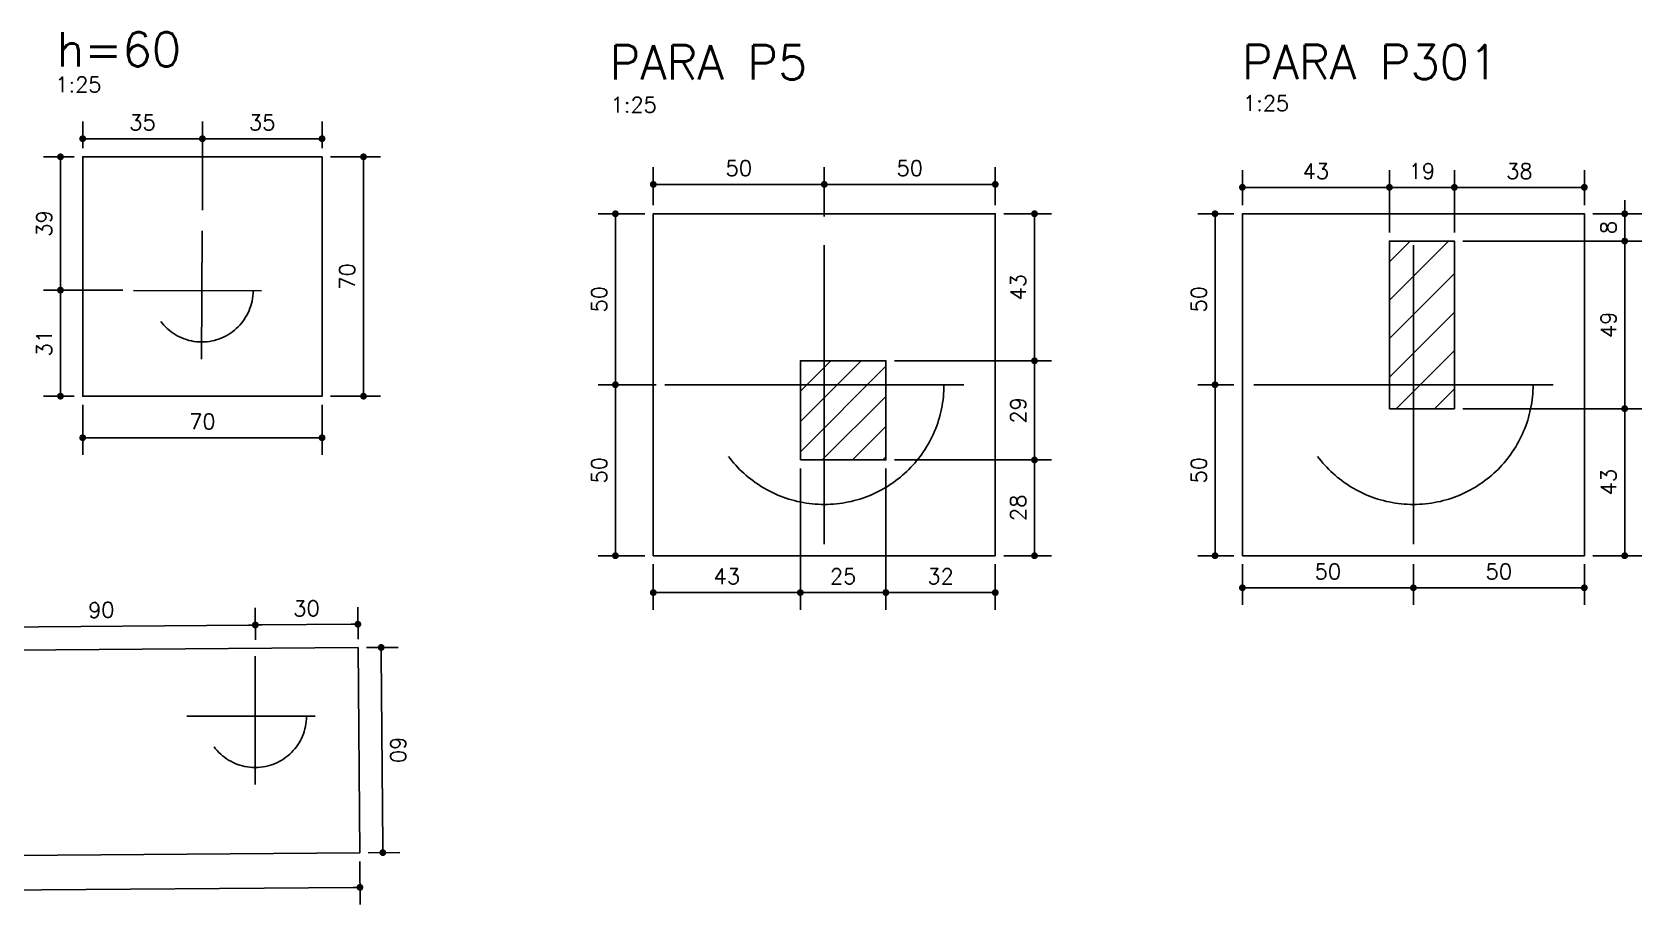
# Model space of a CAD drawing. Extents: x -15987 to 10953, y -16747 to -1189.
# Drawn here: x 8820 to 9761, y -15684 to -15170 of the extents above; entities that cross this region are included whole.
import ezdxf

# ---------------------------------------------------------------- set-up
doc = ezdxf.new("R2010")
doc.units = 0
doc.header["$LTSCALE"] = 25
doc.linetypes.add('ESTILO_TQS_0002', pattern=[0.4, 0.1, -0.3])
for name, color, linetype in [('228', 7, 'Continuous'), ('BLOCO', 3, 'Continuous'), ('COTA', 1, 'Continuous'), ('ESTACA', 1, 'ESTILO_TQS_0002'), ('H5', 1, 'Continuous'), ('P-N', 5, 'Continuous'), ('P-S', 5, 'Continuous'), ('T1', 2, 'Continuous'), ('T3', 4, 'Continuous'), ('VIGA', 3, 'Continuous')]:
    doc.layers.add(name, color=color, linetype=linetype)
doc.styles.add('COTA', font='romans.shx')
doc.styles.add('Texto1', font='romans.shx', dxfattribs={"height": 9})
doc.styles.add('Texto3', font='romans.shx', dxfattribs={"height": 20})
doc.dimstyles.new('forma', dxfattribs={"dimscale": 5, "dimtxt": 1.8, "dimasz": 0.8, "dimexe": 2, "dimexo": 1, "dimgap": 1, "dimtad": 1, "dimdec": 1, "dimzin": 9, "dimtxsty": 'COTA', "dimblk1": 'DOT', "dimblk2": 'DOT', "dimsah": 1, "dimcen": 0, "dimdle": 1, "dimclrd": 256, "dimclre": 256, "dimclrt": 2, "dimadec": 0, "dimazin": 0, "dimtfac": 1, "dimtdec": 0, "dimtmove": 0, "dimatfit": 3, "dimfxl": 1, "dimtolj": 1, "dimtzin": 0, "dimarcsym": 0})

# ---------------------------------------------------------------- blocks, each defined once
blk = doc.blocks.new('_EST70')
at = {"layer": 'ESTACA', "linetype": 'ESTILO_TQS_0002'}
for p, q in [((0, -1.333), (0, 1.333)), ((-1.333, 0), (1.333, 0))]:
    blk.add_line(p, q, dxfattribs=at)
blk.add_circle((0, 0), 1, dxfattribs=at)
blk = doc.blocks.new('_Dot')
at = {"color": 0, "linetype": 'ByBlock', "lineweight": -2}
blk.add_line((-0.5, 0), (-1, 0), dxfattribs=at)
at = {"color": 0, "linetype": 'ByBlock', "const_width": 0.5}
blk.add_lwpolyline([(-0.25, 0, 1), (0.25, 0, 1)], format="xyb", close=True, dxfattribs=at)
blk = doc.blocks.new('*D76')
at = {"layer": 'COTA', "lineweight": -2, "transparency": 16777216}
for p, q in [((9182.97, -15271.25), (9182.97, -15249.08)), ((9282.97, -15277.94), (9282.97, -15249.08)), ((9186.97, -15259.08), (9278.97, -15259.08))]:
    blk.add_line(p, q, dxfattribs=at)
at = {"layer": 'Defpoints', "color": 0, "transparency": 16777216}
for p in [(9282.97, -15259.08), (9182.97, -15276.25), (9282.97, -15282.94)]:
    blk.add_point(p, dxfattribs=at)
at = {"layer": 'COTA', "lineweight": -2, "transparency": 16777216, "xscale": 4, "yscale": 4, "zscale": 4, "rotation": 180}
blk.add_blockref('_Dot', (9182.97, -15259.08), dxfattribs=at)
at = {"layer": 'COTA', "lineweight": -2, "transparency": 16777216, "xscale": 4, "yscale": 4, "zscale": 4}
blk.add_blockref('_Dot', (9282.97, -15259.08), dxfattribs=at)
at = {"layer": 'COTA', "color": 2, "transparency": 16777216, "insert": (9232.97, -15249.58), "char_height": 9, "attachment_point": 5, "style": 'COTA'}
blk.add_mtext('\\A1;50 ', dxfattribs=at)
blk = doc.blocks.new('*D77')
at = {"layer": 'COTA', "lineweight": -2, "transparency": 16777216}
for p, q in [((9282.97, -15277.94), (9282.97, -15249.08)), ((9382.97, -15271.25), (9382.97, -15249.08)), ((9286.97, -15259.08), (9378.97, -15259.08))]:
    blk.add_line(p, q, dxfattribs=at)
at = {"layer": 'Defpoints', "color": 0, "transparency": 16777216}
for p in [(9382.97, -15259.08), (9382.97, -15276.25), (9282.97, -15282.94)]:
    blk.add_point(p, dxfattribs=at)
at = {"layer": 'COTA', "lineweight": -2, "transparency": 16777216, "xscale": 4, "yscale": 4, "zscale": 4, "rotation": 180}
blk.add_blockref('_Dot', (9282.97, -15259.08), dxfattribs=at)
at = {"layer": 'COTA', "lineweight": -2, "transparency": 16777216, "xscale": 4, "yscale": 4, "zscale": 4}
blk.add_blockref('_Dot', (9382.97, -15259.08), dxfattribs=at)
at = {"layer": 'COTA', "color": 2, "transparency": 16777216, "insert": (9332.97, -15249.58), "char_height": 9, "attachment_point": 5, "style": 'COTA'}
blk.add_mtext('\\A1;50 ', dxfattribs=at)
blk = doc.blocks.new('*D78')
at = {"layer": 'COTA', "lineweight": -2, "transparency": 16777216}
for p, q in [((9387.97, -15276.25), (9415.91, -15276.25)), ((9405.91, -15280.25), (9405.91, -15358.25)), ((9323.97, -15362.25), (9415.91, -15362.25))]:
    blk.add_line(p, q, dxfattribs=at)
at = {"layer": 'Defpoints', "color": 0, "transparency": 16777216}
for p in [(9382.97, -15276.25), (9318.97, -15362.25), (9405.91, -15362.25)]:
    blk.add_point(p, dxfattribs=at)
at = {"layer": 'COTA', "lineweight": -2, "transparency": 16777216, "xscale": 4, "yscale": 4, "zscale": 4}
for p, rotation in [((9405.91, -15276.25), 90), ((9405.91, -15362.25), 270)]:
    blk.add_blockref('_Dot', p, dxfattribs=dict(at, rotation=rotation))
at = {"layer": 'COTA', "color": 2, "transparency": 16777216, "insert": (9396.41, -15319.25), "char_height": 9, "attachment_point": 5, "rotation": 90, "style": 'COTA'}
blk.add_mtext('\\A1;43 ', dxfattribs=at)
blk = doc.blocks.new('*D79')
at = {"layer": 'COTA', "lineweight": -2, "transparency": 16777216}
for p, q in [((9323.97, -15362.25), (9415.91, -15362.25)), ((9405.91, -15366.25), (9405.91, -15416.25)), ((9323.97, -15420.25), (9415.91, -15420.25))]:
    blk.add_line(p, q, dxfattribs=at)
at = {"layer": 'Defpoints', "color": 0, "transparency": 16777216}
for p in [(9318.97, -15362.25), (9318.97, -15420.25), (9405.91, -15420.25)]:
    blk.add_point(p, dxfattribs=at)
at = {"layer": 'COTA', "lineweight": -2, "transparency": 16777216, "xscale": 4, "yscale": 4, "zscale": 4}
for p, rotation in [((9405.91, -15362.25), 90), ((9405.91, -15420.25), 270)]:
    blk.add_blockref('_Dot', p, dxfattribs=dict(at, rotation=rotation))
at = {"layer": 'COTA', "color": 2, "transparency": 16777216, "insert": (9396.41, -15391.25), "char_height": 9, "attachment_point": 5, "rotation": 90, "style": 'COTA'}
blk.add_mtext('\\A1;29 ', dxfattribs=at)
blk = doc.blocks.new('*D80')
at = {"layer": 'COTA', "lineweight": -2, "transparency": 16777216}
for p, q in [((9323.97, -15420.25), (9415.91, -15420.25)), ((9405.91, -15424.25), (9405.91, -15472.25)), ((9387.97, -15476.25), (9415.91, -15476.25))]:
    blk.add_line(p, q, dxfattribs=at)
at = {"layer": 'Defpoints', "color": 0, "transparency": 16777216}
for p in [(9318.97, -15420.25), (9382.97, -15476.25), (9405.91, -15476.25)]:
    blk.add_point(p, dxfattribs=at)
at = {"layer": 'COTA', "lineweight": -2, "transparency": 16777216, "xscale": 4, "yscale": 4, "zscale": 4}
for p, rotation in [((9405.91, -15420.25), 90), ((9405.91, -15476.25), 270)]:
    blk.add_blockref('_Dot', p, dxfattribs=dict(at, rotation=rotation))
at = {"layer": 'COTA', "color": 2, "transparency": 16777216, "insert": (9396.41, -15448.25), "char_height": 9, "attachment_point": 5, "rotation": 90, "style": 'COTA'}
blk.add_mtext('\\A1;28 ', dxfattribs=at)
blk = doc.blocks.new('*D81')
at = {"layer": 'COTA', "lineweight": -2, "transparency": 16777216}
for p, q in [((9177.97, -15276.25), (9150.81, -15276.25)), ((9160.81, -15280.25), (9160.81, -15372.25)), ((9184.66, -15376.25), (9150.81, -15376.25))]:
    blk.add_line(p, q, dxfattribs=at)
at = {"layer": 'Defpoints', "color": 0, "transparency": 16777216}
for p in [(9182.97, -15276.25), (9160.81, -15376.25), (9189.66, -15376.25)]:
    blk.add_point(p, dxfattribs=at)
at = {"layer": 'COTA', "lineweight": -2, "transparency": 16777216, "xscale": 4, "yscale": 4, "zscale": 4}
for p, rotation in [((9160.81, -15276.25), 90), ((9160.81, -15376.25), 270)]:
    blk.add_blockref('_Dot', p, dxfattribs=dict(at, rotation=rotation))
at = {"layer": 'COTA', "color": 2, "transparency": 16777216, "insert": (9151.31, -15326.25), "char_height": 9, "attachment_point": 5, "rotation": 90, "style": 'COTA'}
blk.add_mtext('\\A1;50 ', dxfattribs=at)
blk = doc.blocks.new('*D82')
at = {"layer": 'COTA', "lineweight": -2, "transparency": 16777216}
for p, q in [((9184.66, -15376.25), (9150.81, -15376.25)), ((9160.81, -15380.25), (9160.81, -15472.25)), ((9177.97, -15476.25), (9150.81, -15476.25))]:
    blk.add_line(p, q, dxfattribs=at)
at = {"layer": 'Defpoints', "color": 0, "transparency": 16777216}
for p in [(9189.66, -15376.25), (9160.81, -15476.25), (9182.97, -15476.25)]:
    blk.add_point(p, dxfattribs=at)
at = {"layer": 'COTA', "lineweight": -2, "transparency": 16777216, "xscale": 4, "yscale": 4, "zscale": 4}
for p, rotation in [((9160.81, -15376.25), 90), ((9160.81, -15476.25), 270)]:
    blk.add_blockref('_Dot', p, dxfattribs=dict(at, rotation=rotation))
at = {"layer": 'COTA', "color": 2, "transparency": 16777216, "insert": (9151.31, -15426.25), "char_height": 9, "attachment_point": 5, "rotation": 90, "style": 'COTA'}
blk.add_mtext('\\A1;50 ', dxfattribs=at)
blk = doc.blocks.new('*D83')
at = {"layer": 'COTA', "lineweight": -2, "transparency": 16777216}
for p, q in [((9318.97, -15425.25), (9318.97, -15507.81)), ((9382.97, -15481.25), (9382.97, -15507.81)), ((9378.97, -15497.81), (9322.97, -15497.81))]:
    blk.add_line(p, q, dxfattribs=at)
at = {"layer": 'Defpoints', "color": 0, "transparency": 16777216}
for p in [(9318.97, -15420.25), (9382.97, -15476.25), (9318.97, -15497.81)]:
    blk.add_point(p, dxfattribs=at)
at = {"layer": 'COTA', "lineweight": -2, "transparency": 16777216, "xscale": 4, "yscale": 4, "zscale": 4, "rotation": 180}
blk.add_blockref('_Dot', (9318.97, -15497.81), dxfattribs=at)
at = {"layer": 'COTA', "lineweight": -2, "transparency": 16777216, "xscale": 4, "yscale": 4, "zscale": 4}
blk.add_blockref('_Dot', (9382.97, -15497.81), dxfattribs=at)
at = {"layer": 'COTA', "color": 2, "transparency": 16777216, "insert": (9350.97, -15488.31), "char_height": 9, "attachment_point": 5, "style": 'COTA'}
blk.add_mtext('\\A1;32 ', dxfattribs=at)
blk = doc.blocks.new('*D84')
at = {"layer": 'COTA', "lineweight": -2, "transparency": 16777216}
for p, q in [((9268.97, -15425.25), (9268.97, -15507.81)), ((9318.97, -15425.25), (9318.97, -15507.81)), ((9314.97, -15497.81), (9272.97, -15497.81))]:
    blk.add_line(p, q, dxfattribs=at)
at = {"layer": 'Defpoints', "color": 0, "transparency": 16777216}
for p in [(9268.97, -15420.25), (9318.97, -15420.25), (9268.97, -15497.81)]:
    blk.add_point(p, dxfattribs=at)
at = {"layer": 'COTA', "lineweight": -2, "transparency": 16777216, "xscale": 4, "yscale": 4, "zscale": 4, "rotation": 180}
blk.add_blockref('_Dot', (9268.97, -15497.81), dxfattribs=at)
at = {"layer": 'COTA', "lineweight": -2, "transparency": 16777216, "xscale": 4, "yscale": 4, "zscale": 4}
blk.add_blockref('_Dot', (9318.97, -15497.81), dxfattribs=at)
at = {"layer": 'COTA', "color": 2, "transparency": 16777216, "insert": (9293.97, -15488.31), "char_height": 9, "attachment_point": 5, "style": 'COTA'}
blk.add_mtext('\\A1;25 ', dxfattribs=at)
blk = doc.blocks.new('*D85')
at = {"layer": 'COTA', "lineweight": -2, "transparency": 16777216}
for p, q in [((9268.97, -15425.25), (9268.97, -15507.81)), ((9182.97, -15481.25), (9182.97, -15507.81)), ((9264.97, -15497.81), (9186.97, -15497.81))]:
    blk.add_line(p, q, dxfattribs=at)
at = {"layer": 'Defpoints', "color": 0, "transparency": 16777216}
for p in [(9268.97, -15420.25), (9182.97, -15476.25), (9182.97, -15497.81)]:
    blk.add_point(p, dxfattribs=at)
at = {"layer": 'COTA', "lineweight": -2, "transparency": 16777216, "xscale": 4, "yscale": 4, "zscale": 4, "rotation": 180}
blk.add_blockref('_Dot', (9182.97, -15497.81), dxfattribs=at)
at = {"layer": 'COTA', "lineweight": -2, "transparency": 16777216, "xscale": 4, "yscale": 4, "zscale": 4}
blk.add_blockref('_Dot', (9268.97, -15497.81), dxfattribs=at)
at = {"layer": 'COTA', "color": 2, "transparency": 16777216, "insert": (9225.97, -15488.31), "char_height": 9, "attachment_point": 5, "style": 'COTA'}
blk.add_mtext('\\A1;43 ', dxfattribs=at)
blk = doc.blocks.new('*D534')
at = {"layer": 'COTA', "lineweight": -2, "transparency": 16777216}
for p, q in [((9522.51, -15376.25), (9501.5, -15376.25)), ((9511.5, -15472.25), (9511.5, -15380.25)), ((9522.51, -15476.25), (9501.5, -15476.25))]:
    blk.add_line(p, q, dxfattribs=at)
at = {"layer": 'Defpoints', "color": 0, "transparency": 16777216}
for p in [(9511.5, -15376.25), (9527.51, -15376.25), (9527.51, -15476.25)]:
    blk.add_point(p, dxfattribs=at)
at = {"layer": 'COTA', "lineweight": -2, "transparency": 16777216, "xscale": 4, "yscale": 4, "zscale": 4}
for p, rotation in [((9511.5, -15376.25), 90), ((9511.5, -15476.25), 270)]:
    blk.add_blockref('_Dot', p, dxfattribs=dict(at, rotation=rotation))
at = {"layer": 'COTA', "color": 2, "transparency": 16777216, "insert": (9502, -15426.25), "char_height": 9, "attachment_point": 5, "rotation": 90, "style": 'COTA'}
blk.add_mtext('\\A1;50 ', dxfattribs=at)
blk = doc.blocks.new('*D535')
at = {"layer": 'COTA', "lineweight": -2, "transparency": 16777216}
for p, q in [((9522.51, -15276.25), (9501.5, -15276.25)), ((9511.5, -15372.25), (9511.5, -15280.25)), ((9522.51, -15376.25), (9501.5, -15376.25))]:
    blk.add_line(p, q, dxfattribs=at)
at = {"layer": 'Defpoints', "color": 0, "transparency": 16777216}
for p in [(9511.5, -15276.25), (9527.51, -15276.25), (9527.51, -15376.25)]:
    blk.add_point(p, dxfattribs=at)
at = {"layer": 'COTA', "lineweight": -2, "transparency": 16777216, "xscale": 4, "yscale": 4, "zscale": 4}
for p, rotation in [((9511.5, -15276.25), 90), ((9511.5, -15376.25), 270)]:
    blk.add_blockref('_Dot', p, dxfattribs=dict(at, rotation=rotation))
at = {"layer": 'COTA', "color": 2, "transparency": 16777216, "insert": (9502, -15326.25), "char_height": 9, "attachment_point": 5, "rotation": 90, "style": 'COTA'}
blk.add_mtext('\\A1;50 ', dxfattribs=at)
blk = doc.blocks.new('*D536')
at = {"layer": 'COTA', "lineweight": -2, "transparency": 16777216}
for p, q in [((9527.51, -15481.25), (9527.51, -15505)), ((9627.51, -15481.25), (9627.51, -15505)), ((9531.51, -15495), (9623.51, -15495))]:
    blk.add_line(p, q, dxfattribs=at)
at = {"layer": 'Defpoints', "color": 0, "transparency": 16777216}
for p in [(9527.51, -15476.25), (9627.51, -15476.25), (9627.51, -15495)]:
    blk.add_point(p, dxfattribs=at)
at = {"layer": 'COTA', "lineweight": -2, "transparency": 16777216, "xscale": 4, "yscale": 4, "zscale": 4, "rotation": 180}
blk.add_blockref('_Dot', (9527.51, -15495), dxfattribs=at)
at = {"layer": 'COTA', "lineweight": -2, "transparency": 16777216, "xscale": 4, "yscale": 4, "zscale": 4}
blk.add_blockref('_Dot', (9627.51, -15495), dxfattribs=at)
at = {"layer": 'COTA', "color": 2, "transparency": 16777216, "insert": (9577.51, -15485.5), "char_height": 9, "attachment_point": 5, "style": 'COTA'}
blk.add_mtext('\\A1;50 ', dxfattribs=at)
blk = doc.blocks.new('*D537')
at = {"layer": 'COTA', "lineweight": -2, "transparency": 16777216}
for p, q in [((9627.51, -15481.25), (9627.51, -15505)), ((9727.51, -15481.25), (9727.51, -15505)), ((9631.51, -15495), (9723.51, -15495))]:
    blk.add_line(p, q, dxfattribs=at)
at = {"layer": 'Defpoints', "color": 0, "transparency": 16777216}
for p in [(9627.51, -15476.25), (9727.51, -15476.25), (9727.51, -15495)]:
    blk.add_point(p, dxfattribs=at)
at = {"layer": 'COTA', "lineweight": -2, "transparency": 16777216, "xscale": 4, "yscale": 4, "zscale": 4, "rotation": 180}
blk.add_blockref('_Dot', (9627.51, -15495), dxfattribs=at)
at = {"layer": 'COTA', "lineweight": -2, "transparency": 16777216, "xscale": 4, "yscale": 4, "zscale": 4}
blk.add_blockref('_Dot', (9727.51, -15495), dxfattribs=at)
at = {"layer": 'COTA', "color": 2, "transparency": 16777216, "insert": (9677.51, -15485.5), "char_height": 9, "attachment_point": 5, "style": 'COTA'}
blk.add_mtext('\\A1;50 ', dxfattribs=at)
blk = doc.blocks.new('*D538')
at = {"layer": 'COTA', "lineweight": -2, "transparency": 16777216}
for p, q in [((9656.51, -15390.25), (9761.11, -15390.25)), ((9751.11, -15472.25), (9751.11, -15394.25)), ((9732.51, -15476.25), (9761.11, -15476.25))]:
    blk.add_line(p, q, dxfattribs=at)
at = {"layer": 'Defpoints', "color": 0, "transparency": 16777216}
for p in [(9651.51, -15390.25), (9751.11, -15390.25), (9727.51, -15476.25)]:
    blk.add_point(p, dxfattribs=at)
at = {"layer": 'COTA', "lineweight": -2, "transparency": 16777216, "xscale": 4, "yscale": 4, "zscale": 4}
for p, rotation in [((9751.11, -15390.25), 90), ((9751.11, -15476.25), 270)]:
    blk.add_blockref('_Dot', p, dxfattribs=dict(at, rotation=rotation))
at = {"layer": 'COTA', "color": 2, "transparency": 16777216, "insert": (9741.61, -15433.25), "char_height": 9, "attachment_point": 5, "rotation": 90, "style": 'COTA'}
blk.add_mtext('\\A1;43 ', dxfattribs=at)
blk = doc.blocks.new('*D539')
at = {"layer": 'COTA', "lineweight": -2, "transparency": 16777216}
for p, q in [((9656.51, -15292.25), (9761.11, -15292.25)), ((9751.11, -15386.25), (9751.11, -15296.25)), ((9656.51, -15390.25), (9761.11, -15390.25))]:
    blk.add_line(p, q, dxfattribs=at)
at = {"layer": 'Defpoints', "color": 0, "transparency": 16777216}
for p in [(9651.51, -15292.25), (9751.11, -15292.25), (9651.51, -15390.25)]:
    blk.add_point(p, dxfattribs=at)
at = {"layer": 'COTA', "lineweight": -2, "transparency": 16777216, "xscale": 4, "yscale": 4, "zscale": 4}
for p, rotation in [((9751.11, -15292.25), 90), ((9751.11, -15390.25), 270)]:
    blk.add_blockref('_Dot', p, dxfattribs=dict(at, rotation=rotation))
at = {"layer": 'COTA', "color": 2, "transparency": 16777216, "insert": (9741.61, -15341.25), "char_height": 9, "attachment_point": 5, "rotation": 90, "style": 'COTA'}
blk.add_mtext('\\A1;49 ', dxfattribs=at)
blk = doc.blocks.new('*D540')
at = {"layer": 'COTA', "lineweight": -2, "transparency": 16777216}
for p, q in [((9751.11, -15272.25), (9751.11, -15268.25)), ((9732.51, -15276.25), (9761.11, -15276.25)), ((9751.11, -15292.25), (9751.11, -15276.25)), ((9656.51, -15292.25), (9761.11, -15292.25)), ((9751.11, -15296.25), (9751.11, -15300.25))]:
    blk.add_line(p, q, dxfattribs=at)
at = {"layer": 'Defpoints', "color": 0, "transparency": 16777216}
for p in [(9727.51, -15276.25), (9751.11, -15276.25), (9651.51, -15292.25)]:
    blk.add_point(p, dxfattribs=at)
at = {"layer": 'COTA', "lineweight": -2, "transparency": 16777216, "xscale": 4, "yscale": 4, "zscale": 4}
for p, rotation in [((9751.11, -15276.25), 270), ((9751.11, -15292.25), 90)]:
    blk.add_blockref('_Dot', p, dxfattribs=dict(at, rotation=rotation))
at = {"layer": 'COTA', "color": 2, "transparency": 16777216, "insert": (9741.61, -15284.25), "char_height": 9, "attachment_point": 5, "rotation": 90, "style": 'COTA'}
blk.add_mtext('\\A1;8 ', dxfattribs=at)
blk = doc.blocks.new('*D541')
at = {"layer": 'COTA', "lineweight": -2, "transparency": 16777216}
for p, q in [((9527.51, -15271.25), (9527.51, -15250.81)), ((9613.51, -15287.25), (9613.51, -15250.81)), ((9531.51, -15260.81), (9609.51, -15260.81))]:
    blk.add_line(p, q, dxfattribs=at)
at = {"layer": 'Defpoints', "color": 0, "transparency": 16777216}
for p in [(9613.51, -15260.81), (9527.51, -15276.25), (9613.51, -15292.25)]:
    blk.add_point(p, dxfattribs=at)
at = {"layer": 'COTA', "lineweight": -2, "transparency": 16777216, "xscale": 4, "yscale": 4, "zscale": 4, "rotation": 180}
blk.add_blockref('_Dot', (9527.51, -15260.81), dxfattribs=at)
at = {"layer": 'COTA', "lineweight": -2, "transparency": 16777216, "xscale": 4, "yscale": 4, "zscale": 4}
blk.add_blockref('_Dot', (9613.51, -15260.81), dxfattribs=at)
at = {"layer": 'COTA', "color": 2, "transparency": 16777216, "insert": (9570.51, -15251.31), "char_height": 9, "attachment_point": 5, "style": 'COTA'}
blk.add_mtext('\\A1;43 ', dxfattribs=at)
blk = doc.blocks.new('*D542')
at = {"layer": 'COTA', "lineweight": -2, "transparency": 16777216}
for p, q in [((9613.51, -15287.25), (9613.51, -15250.81)), ((9651.51, -15287.25), (9651.51, -15250.81)), ((9617.51, -15260.81), (9647.51, -15260.81))]:
    blk.add_line(p, q, dxfattribs=at)
at = {"layer": 'Defpoints', "color": 0, "transparency": 16777216}
for p in [(9651.51, -15260.81), (9613.51, -15292.25), (9651.51, -15292.25)]:
    blk.add_point(p, dxfattribs=at)
at = {"layer": 'COTA', "lineweight": -2, "transparency": 16777216, "xscale": 4, "yscale": 4, "zscale": 4, "rotation": 180}
blk.add_blockref('_Dot', (9613.51, -15260.81), dxfattribs=at)
at = {"layer": 'COTA', "lineweight": -2, "transparency": 16777216, "xscale": 4, "yscale": 4, "zscale": 4}
blk.add_blockref('_Dot', (9651.51, -15260.81), dxfattribs=at)
at = {"layer": 'COTA', "color": 2, "transparency": 16777216, "insert": (9632.51, -15251.31), "char_height": 9, "attachment_point": 5, "style": 'COTA'}
blk.add_mtext('\\A1;19 ', dxfattribs=at)
blk = doc.blocks.new('*D543')
at = {"layer": 'COTA', "lineweight": -2, "transparency": 16777216}
for p, q in [((9651.51, -15287.25), (9651.51, -15250.81)), ((9727.51, -15271.25), (9727.51, -15250.81)), ((9655.51, -15260.81), (9723.51, -15260.81))]:
    blk.add_line(p, q, dxfattribs=at)
at = {"layer": 'Defpoints', "color": 0, "transparency": 16777216}
for p in [(9727.51, -15260.81), (9727.51, -15276.25), (9651.51, -15292.25)]:
    blk.add_point(p, dxfattribs=at)
at = {"layer": 'COTA', "lineweight": -2, "transparency": 16777216, "xscale": 4, "yscale": 4, "zscale": 4, "rotation": 180}
blk.add_blockref('_Dot', (9651.51, -15260.81), dxfattribs=at)
at = {"layer": 'COTA', "lineweight": -2, "transparency": 16777216, "xscale": 4, "yscale": 4, "zscale": 4}
blk.add_blockref('_Dot', (9727.51, -15260.81), dxfattribs=at)
at = {"layer": 'COTA', "color": 2, "transparency": 16777216, "insert": (9689.51, -15251.31), "char_height": 9, "attachment_point": 5, "style": 'COTA'}
blk.add_mtext('\\A1;38 ', dxfattribs=at)
blk = doc.blocks.new('*D570')
at = {"layer": 'COTA', "lineweight": -2, "transparency": 16777216}
for p, q in [((9015.3, -15529.97), (9033.83, -15529.83)), ((9024.73, -15645.9), (9023.86, -15533.91)), ((9016.23, -15649.97), (9034.76, -15649.83))]:
    blk.add_line(p, q, dxfattribs=at)
at = {"layer": 'Defpoints', "color": 0, "transparency": 16777216}
for p in [(9010.3, -15530.01), (9023.83, -15529.91), (9011.23, -15650.01)]:
    blk.add_point(p, dxfattribs=at)
at = {"layer": 'COTA', "lineweight": -2, "transparency": 16777216, "xscale": 4, "yscale": 4, "zscale": 4}
for p, rotation in [((9023.83, -15529.91), 90.4415744823485), ((9024.76, -15649.9), 270.4415744823485)]:
    blk.add_blockref('_Dot', p, dxfattribs=dict(at, rotation=rotation))
at = {"layer": 'COTA', "color": 2, "transparency": 16777216, "insert": (9033.79, -15589.83), "char_height": 9, "attachment_point": 5, "rotation": 270.44157, "style": 'COTA'}
blk.add_mtext('\\A1;60 ', dxfattribs=at)
blk = doc.blocks.new('*D573')
at = {"layer": 'COTA', "lineweight": -2, "transparency": 16777216}
for p, q in [((8770.27, -15526.86), (8770.13, -15508.17)), ((8950.27, -15525.47), (8950.12, -15506.79)), ((8774.21, -15518.14), (8946.2, -15516.82))]:
    blk.add_line(p, q, dxfattribs=at)
at = {"layer": 'Defpoints', "color": 0, "transparency": 16777216}
for p in [(8950.2, -15516.78), (8770.31, -15531.86), (8950.31, -15530.47)]:
    blk.add_point(p, dxfattribs=at)
at = {"layer": 'COTA', "lineweight": -2, "transparency": 16777216, "xscale": 4, "yscale": 4, "zscale": 4}
for p, rotation in [((8770.21, -15518.17), 180.4415744823484), ((8950.2, -15516.78), 0.4415744823484075)]:
    blk.add_blockref('_Dot', p, dxfattribs=dict(at, rotation=rotation))
at = {"layer": 'COTA', "color": 2, "transparency": 16777216, "insert": (8860.13, -15507.98), "char_height": 9, "attachment_point": 5, "rotation": 0.44157, "style": 'COTA'}
blk.add_mtext('\\A1;90 ', dxfattribs=at)
blk = doc.blocks.new('*D574')
at = {"layer": 'COTA', "lineweight": -2, "transparency": 16777216}
for p, q in [((8950.27, -15525.47), (8950.12, -15506.79)), ((9010.27, -15525.01), (9010.12, -15506.32)), ((8954.2, -15516.75), (9006.2, -15516.35))]:
    blk.add_line(p, q, dxfattribs=at)
at = {"layer": 'Defpoints', "color": 0, "transparency": 16777216}
for p in [(9010.2, -15516.32), (8950.31, -15530.47), (9010.3, -15530.01)]:
    blk.add_point(p, dxfattribs=at)
at = {"layer": 'COTA', "lineweight": -2, "transparency": 16777216, "xscale": 4, "yscale": 4, "zscale": 4}
for p, rotation in [((9010.2, -15516.32), 0.4415744823484075), ((8950.2, -15516.78), 180.4415744823484)]:
    blk.add_blockref('_Dot', p, dxfattribs=dict(at, rotation=rotation))
at = {"layer": 'COTA', "color": 2, "transparency": 16777216, "insert": (8980.13, -15507.05), "char_height": 9, "attachment_point": 5, "rotation": 0.44157, "style": 'COTA'}
blk.add_mtext('\\A1;30 ', dxfattribs=at)
blk = doc.blocks.new('*D575')
at = {"layer": 'COTA', "lineweight": -2, "transparency": 16777216}
for p, q in [((9011.27, -15655.01), (9011.46, -15680.22)), ((8531.28, -15658.71), (8531.48, -15683.92)), ((8535.4, -15673.89), (9007.38, -15670.25))]:
    blk.add_line(p, q, dxfattribs=at)
at = {"layer": 'Defpoints', "color": 0, "transparency": 16777216}
for p in [(8531.24, -15653.71), (9011.23, -15650.01), (9011.38, -15670.22)]:
    blk.add_point(p, dxfattribs=at)
at = {"layer": 'COTA', "lineweight": -2, "transparency": 16777216, "xscale": 4, "yscale": 4, "zscale": 4}
for p, rotation in [((8531.4, -15673.92), 180.4415744823485), ((9011.38, -15670.22), 0.4415744823484966)]:
    blk.add_blockref('_Dot', p, dxfattribs=dict(at, rotation=rotation))
at = {"layer": 'COTA', "color": 2, "transparency": 16777216, "insert": (8771.32, -15662.57), "char_height": 9, "attachment_point": 5, "rotation": 0.44157, "style": 'COTA'}
blk.add_mtext('\\A1;240 ', dxfattribs=at)
blk = doc.blocks.new('*D578')
at = {"layer": 'COTA', "lineweight": -2, "transparency": 16777216}
for p, q in [((8849.23, -15387.95), (8849.23, -15417.26)), ((8989.23, -15387.95), (8989.23, -15417.26)), ((8853.23, -15407.26), (8985.23, -15407.26))]:
    blk.add_line(p, q, dxfattribs=at)
at = {"layer": 'Defpoints', "color": 0, "transparency": 16777216}
for p in [(8849.23, -15382.95), (8989.23, -15382.95), (8989.23, -15407.26)]:
    blk.add_point(p, dxfattribs=at)
at = {"layer": 'COTA', "lineweight": -2, "transparency": 16777216, "xscale": 4, "yscale": 4, "zscale": 4, "rotation": 180}
blk.add_blockref('_Dot', (8849.23, -15407.26), dxfattribs=at)
at = {"layer": 'COTA', "lineweight": -2, "transparency": 16777216, "xscale": 4, "yscale": 4, "zscale": 4}
blk.add_blockref('_Dot', (8989.23, -15407.26), dxfattribs=at)
at = {"layer": 'COTA', "color": 2, "transparency": 16777216, "insert": (8919.23, -15397.76), "char_height": 9, "attachment_point": 5, "style": 'COTA'}
blk.add_mtext('\\A1;70 ', dxfattribs=at)
blk = doc.blocks.new('*D579')
at = {"layer": 'COTA', "lineweight": -2, "transparency": 16777216}
for p, q in [((8994.23, -15242.95), (9023.48, -15242.95)), ((9013.48, -15378.95), (9013.48, -15246.95)), ((8994.23, -15382.95), (9023.48, -15382.95))]:
    blk.add_line(p, q, dxfattribs=at)
at = {"layer": 'Defpoints', "color": 0, "transparency": 16777216}
for p in [(8989.23, -15242.95), (9013.48, -15242.95), (8989.23, -15382.95)]:
    blk.add_point(p, dxfattribs=at)
at = {"layer": 'COTA', "lineweight": -2, "transparency": 16777216, "xscale": 4, "yscale": 4, "zscale": 4}
for p, rotation in [((9013.48, -15242.95), 90), ((9013.48, -15382.95), 270)]:
    blk.add_blockref('_Dot', p, dxfattribs=dict(at, rotation=rotation))
at = {"layer": 'COTA', "color": 2, "transparency": 16777216, "insert": (9003.98, -15312.95), "char_height": 9, "attachment_point": 5, "rotation": 90, "style": 'COTA'}
blk.add_mtext('\\A1;70 ', dxfattribs=at)
blk = doc.blocks.new('*D580')
at = {"layer": 'COTA', "lineweight": -2, "transparency": 16777216}
for p, q in [((8872.62, -15320.95), (8826.22, -15320.95)), ((8836.22, -15378.95), (8836.22, -15324.95)), ((8844.23, -15382.95), (8826.22, -15382.95))]:
    blk.add_line(p, q, dxfattribs=at)
at = {"layer": 'Defpoints', "color": 0, "transparency": 16777216}
for p in [(8836.22, -15320.95), (8877.62, -15320.95), (8849.23, -15382.95)]:
    blk.add_point(p, dxfattribs=at)
at = {"layer": 'COTA', "lineweight": -2, "transparency": 16777216, "xscale": 4, "yscale": 4, "zscale": 4}
for p, rotation in [((8836.22, -15320.95), 90), ((8836.22, -15382.95), 270)]:
    blk.add_blockref('_Dot', p, dxfattribs=dict(at, rotation=rotation))
at = {"layer": 'COTA', "color": 2, "transparency": 16777216, "insert": (8826.72, -15351.95), "char_height": 9, "attachment_point": 5, "rotation": 90, "style": 'COTA'}
blk.add_mtext('\\A1;31 ', dxfattribs=at)
blk = doc.blocks.new('*D581')
at = {"layer": 'COTA', "lineweight": -2, "transparency": 16777216}
for p, q in [((8844.23, -15242.95), (8826.22, -15242.95)), ((8836.22, -15316.95), (8836.22, -15246.95)), ((8872.62, -15320.95), (8826.22, -15320.95))]:
    blk.add_line(p, q, dxfattribs=at)
at = {"layer": 'Defpoints', "color": 0, "transparency": 16777216}
for p in [(8836.22, -15242.95), (8849.23, -15242.95), (8877.62, -15320.95)]:
    blk.add_point(p, dxfattribs=at)
at = {"layer": 'COTA', "lineweight": -2, "transparency": 16777216, "xscale": 4, "yscale": 4, "zscale": 4}
for p, rotation in [((8836.22, -15242.95), 90), ((8836.22, -15320.95), 270)]:
    blk.add_blockref('_Dot', p, dxfattribs=dict(at, rotation=rotation))
at = {"layer": 'COTA', "color": 2, "transparency": 16777216, "insert": (8826.72, -15281.95), "char_height": 9, "attachment_point": 5, "rotation": 90, "style": 'COTA'}
blk.add_mtext('\\A1;39 ', dxfattribs=at)
blk = doc.blocks.new('*D582')
at = {"layer": 'COTA', "lineweight": -2, "transparency": 16777216}
for p, q in [((8849.23, -15237.95), (8849.23, -15222.37)), ((8919.23, -15274.16), (8919.23, -15222.37)), ((8853.23, -15232.37), (8915.23, -15232.37))]:
    blk.add_line(p, q, dxfattribs=at)
at = {"layer": 'Defpoints', "color": 0, "transparency": 16777216}
for p in [(8919.23, -15232.37), (8849.23, -15242.95), (8919.23, -15279.16)]:
    blk.add_point(p, dxfattribs=at)
at = {"layer": 'COTA', "lineweight": -2, "transparency": 16777216, "xscale": 4, "yscale": 4, "zscale": 4, "rotation": 180}
blk.add_blockref('_Dot', (8849.23, -15232.37), dxfattribs=at)
at = {"layer": 'COTA', "lineweight": -2, "transparency": 16777216, "xscale": 4, "yscale": 4, "zscale": 4}
blk.add_blockref('_Dot', (8919.23, -15232.37), dxfattribs=at)
at = {"layer": 'COTA', "color": 2, "transparency": 16777216, "insert": (8884.23, -15222.87), "char_height": 9, "attachment_point": 5, "style": 'COTA'}
blk.add_mtext('\\A1;35 ', dxfattribs=at)
blk = doc.blocks.new('*D583')
at = {"layer": 'COTA', "lineweight": -2, "transparency": 16777216}
for p, q in [((8919.23, -15274.16), (8919.23, -15222.37)), ((8989.23, -15237.95), (8989.23, -15222.37)), ((8923.23, -15232.37), (8985.23, -15232.37))]:
    blk.add_line(p, q, dxfattribs=at)
at = {"layer": 'Defpoints', "color": 0, "transparency": 16777216}
for p in [(8989.23, -15232.37), (8989.23, -15242.95), (8919.23, -15279.16)]:
    blk.add_point(p, dxfattribs=at)
at = {"layer": 'COTA', "lineweight": -2, "transparency": 16777216, "xscale": 4, "yscale": 4, "zscale": 4, "rotation": 180}
blk.add_blockref('_Dot', (8919.23, -15232.37), dxfattribs=at)
at = {"layer": 'COTA', "lineweight": -2, "transparency": 16777216, "xscale": 4, "yscale": 4, "zscale": 4}
blk.add_blockref('_Dot', (8989.23, -15232.37), dxfattribs=at)
at = {"layer": 'COTA', "color": 2, "transparency": 16777216, "insert": (8954.23, -15222.87), "char_height": 9, "attachment_point": 5, "style": 'COTA'}
blk.add_mtext('\\A1;35 ', dxfattribs=at)

msp = doc.modelspace()

# ---------------------------------------------------------------- hatches: boundary and pattern name
at = {"layer": 'COTA'}
h = msp.add_hatch(dxfattribs=at)
h.set_pattern_fill('ANSI31', color=256, scale=5)
h.set_pattern_definition([(45, (5464.478, 15636.942), (-11.22532, 11.22532), [])])
h.paths.add_polyline_path([(9651.51, -15292.25), (9613.51, -15292.25), (9613.51, -15390.25), (9651.51, -15390.25)])
at = {"layer": 'H5'}
h = msp.add_hatch(dxfattribs=at)
h.set_pattern_fill('ANSI31', color=256, scale=100, style=0)
h.set_pattern_definition([(45, (6018.97, -14122.252), (-8.838835, 8.838835), [])])
h.paths.add_polyline_path([(9268.97, -15420.25), (9318.97, -15420.25), (9318.97, -15362.25), (9268.97, -15362.25)])

# ---------------------------------------------------------------- linework, layer by layer
at = {"layer": 'BLOCO', "linetype": 'Continuous'}
for points in [[(9182.97, -15476.25), (9382.97, -15476.25), (9382.97, -15276.25), (9182.97, -15276.25), (9182.97, -15476.25)], [(9527.51, -15476.25), (9727.51, -15476.25), (9727.51, -15276.25), (9527.51, -15276.25), (9527.51, -15476.25)]]:
    msp.add_lwpolyline(points, dxfattribs=at)
at = {"layer": 'P-N', "linetype": 'Continuous'}
msp.add_lwpolyline([(9268.97, -15420.25), (9318.97, -15420.25), (9318.97, -15362.25), (9268.97, -15362.25), (9268.97, -15420.25)], dxfattribs=at)
at = {"layer": 'P-S'}
msp.add_lwpolyline([(9613.51, -15390.25), (9651.51, -15390.25), (9651.51, -15292.25), (9613.51, -15292.25), (9613.51, -15390.25)], dxfattribs=at)
at = {"layer": 'VIGA'}
msp.add_lwpolyline([(8989.23, -15242.95), (8989.23, -15382.95), (8849.23, -15382.95), (8849.23, -15242.95)], close=True, dxfattribs=at)
msp.add_lwpolyline([(8530.32, -15533.71), (9010.3, -15530.01), (9011.23, -15650.01), (8531.24, -15653.71), (8530.32, -15533.71)], dxfattribs=at)

# ---------------------------------------------------------------- block references
at = {"layer": '228', "linetype": 'Continuous', "xscale": 29.9999, "yscale": 29.9999, "zscale": 0.85714, "rotation": 359.756019645436}
msp.add_blockref('_EST70', (8918.88, -15321.24), dxfattribs=at)
at = {"layer": '228', "linetype": 'Continuous'}
for p, xscale, yscale, zscale in [((9282.97, -15376.25), 70, 70, 2), ((9627.51, -15376.25), 70, 70, 2), ((8950.15, -15570.09), 29.9999, 29.9999, 0.85714)]:
    msp.add_blockref('_EST70', p, dxfattribs=dict(at, xscale=xscale, yscale=yscale, zscale=zscale))

# ---------------------------------------------------------------- texts
at = {"layer": 'T1', "style": 'Texto1'}
for p in [(8833.24, -15205.2, -57429.5), (9158.03, -15217.02, -57429.5), (9527.88, -15216.09, -57429.5)]:
    msp.add_text('1:25', height=9, dxfattribs=at).set_placement(p)
at = {"layer": 'T3', "style": 'Texto3'}
for s, p in [('h=60', (8833.92, -15190.07, -57429.5)), ('PARA P5 ', (9157.35, -15197.69, -57429.5)), ('PARA P301', (9527.21, -15197.53, -57429.5))]:
    msp.add_text(s, height=20, dxfattribs=at).set_placement(p)

# ---------------------------------------------------------------- dimensions: what is measured, and where the dimension line sits
at = {"layer": 'COTA'}
for base, p1, p2, picture, middle in [((8919.23, -15232.37), (8849.23, -15242.95), (8919.23, -15279.16), '*D582', (8884.23, -15222.87)), ((8989.23, -15232.37), (8919.23, -15279.16), (8989.23, -15242.95), '*D583', (8954.23, -15222.87)), ((9282.97, -15259.08), (9182.97, -15276.25), (9282.97, -15282.94), '*D76', (9232.97, -15249.58)), ((9382.97, -15259.08), (9282.97, -15282.94), (9382.97, -15276.25), '*D77', (9332.97, -15249.58)), ((9613.51, -15260.81), (9527.51, -15276.25), (9613.51, -15292.25), '*D541', (9570.51, -15251.31)), ((9651.51, -15260.81), (9613.51, -15292.25), (9651.51, -15292.25), '*D542', (9632.51, -15251.31)), ((9727.51, -15260.81), (9651.51, -15292.25), (9727.51, -15276.25), '*D543', (9689.51, -15251.31)), ((8989.23, -15407.26), (8849.23, -15382.95), (8989.23, -15382.95), '*D578', (8919.23, -15397.76)), ((9182.97, -15497.81), (9268.97, -15420.25), (9182.97, -15476.25), '*D85', (9225.97, -15488.31)), ((9268.97, -15497.81), (9318.97, -15420.25), (9268.97, -15420.25), '*D84', (9293.97, -15488.31)), ((9318.97, -15497.81), (9382.97, -15476.25), (9318.97, -15420.25), '*D83', (9350.97, -15488.31)), ((9627.51, -15495), (9527.51, -15476.25), (9627.51, -15476.25), '*D536', (9577.51, -15485.5)), ((9727.51, -15495), (9627.51, -15476.25), (9727.51, -15476.25), '*D537', (9677.51, -15485.5))]:
    dim = msp.add_linear_dim(base=base, p1=p1, p2=p2, dimstyle='forma', override={"dimlfac": 0.5, "dimpost": ' ', "dimtmove": 1}, dxfattribs=at)
    dim.commit()
    dim.dimension.update_dxf_attribs({"geometry": picture, "text_midpoint": middle})
for base, p1, p2, angle, picture, middle in [((8836.22, -15242.95), (8877.62, -15320.95), (8849.23, -15242.95), 90, '*D581', (8826.72, -15281.95)), ((9013.48, -15242.95), (8989.23, -15382.95), (8989.23, -15242.95), 90, '*D579', (9003.98, -15312.95)), ((9751.11, -15276.25), (9651.51, -15292.25), (9727.51, -15276.25), 90, '*D540', (9741.61, -15284.25)), ((9160.81, -15376.25), (9182.97, -15276.25), (9189.66, -15376.25), 90, '*D81', (9151.31, -15326.25)), ((9405.91, -15362.25), (9382.97, -15276.25), (9318.97, -15362.25), 90, '*D78', (9396.41, -15319.25)), ((9511.5, -15276.25), (9527.51, -15376.25), (9527.51, -15276.25), 90, '*D535', (9502, -15326.25)), ((9751.11, -15292.25), (9651.51, -15390.25), (9651.51, -15292.25), 90, '*D539', (9741.61, -15341.25)), ((8836.22, -15320.95), (8849.23, -15382.95), (8877.62, -15320.95), 90, '*D580', (8826.72, -15351.95)), ((9405.91, -15420.25), (9318.97, -15362.25), (9318.97, -15420.25), 90, '*D79', (9396.41, -15391.25)), ((9160.81, -15476.25), (9189.66, -15376.25), (9182.97, -15476.25), 90, '*D82', (9151.31, -15426.25)), ((9511.5, -15376.25), (9527.51, -15476.25), (9527.51, -15376.25), 90, '*D534', (9502, -15426.25)), ((9751.11, -15390.25), (9727.51, -15476.25), (9651.51, -15390.25), 90, '*D538', (9741.61, -15433.25)), ((9405.91, -15476.25), (9318.97, -15420.25), (9382.97, -15476.25), 90, '*D80', (9396.41, -15448.25)), ((8950.2, -15516.78), (8770.31, -15531.86), (8950.31, -15530.47), 180.44157, '*D573', (8860.13, -15507.98)), ((9010.2, -15516.32), (8950.31, -15530.47), (9010.3, -15530.01), 180.44157, '*D574', (8980.13, -15507.05))]:
    dim = msp.add_linear_dim(base=base, p1=p1, p2=p2, angle=angle, dimstyle='forma', override={"dimlfac": 0.5, "dimpost": ' ', "dimtmove": 1}, dxfattribs=at)
    dim.commit()
    dim.dimension.update_dxf_attribs({"geometry": picture, "text_midpoint": middle})
for p1, p2, distance, picture, middle in [((9011.23, -15650.01), (9010.3, -15530.01), -13.53, '*D570', (9033.79, -15589.83)), ((8531.24, -15653.71), (9011.23, -15650.01), -20.21, '*D575', (8771.32, -15662.57))]:
    dim = msp.add_aligned_dim(p1=p1, p2=p2, distance=distance, dimstyle='forma', override={"dimlfac": 0.5, "dimpost": ' ', "dimtmove": 1}, dxfattribs=at)
    dim.commit()
    dim.dimension.update_dxf_attribs({"geometry": picture, "text_midpoint": middle})

doc.saveas('drawing.dxf')
